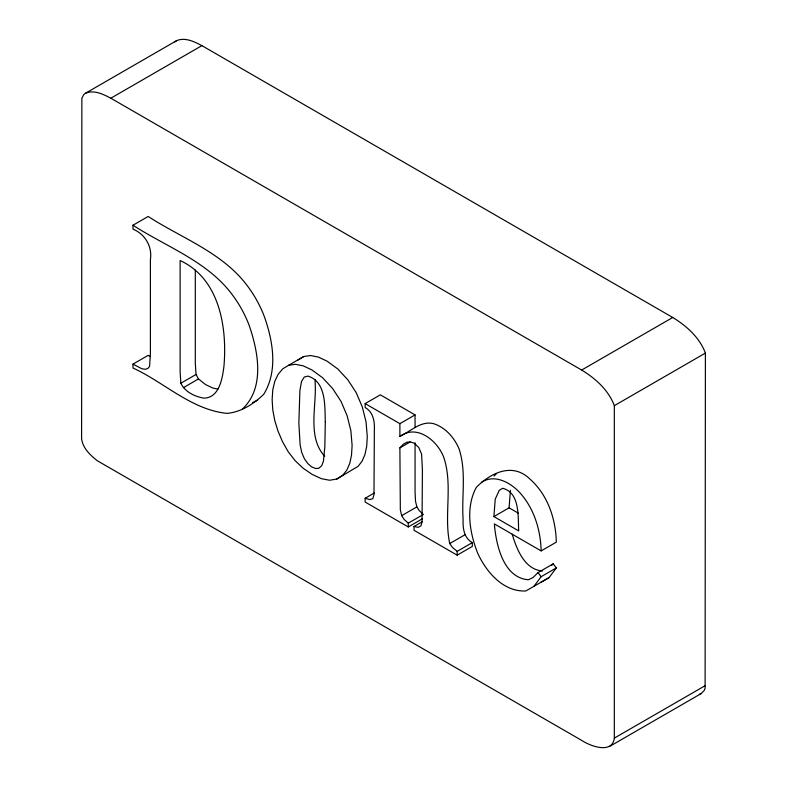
<?xml version="1.0" encoding="UTF-8"?>
<svg xmlns="http://www.w3.org/2000/svg" width="787" height="787" viewBox="0 0 787 787"><rect width="100%" height="100%" fill="white"/><g stroke="black" fill="none" stroke-linecap="round" stroke-linejoin="round"><path stroke-width="1.18" d="M510.429 490.331L509.081 507.822L493.902 516.577L495.249 499.086L499.283 490.311L502.726 488.274C520.217 492.8 517.885 517 518.702 530.9L493.902 516.577M85.517 93.24C94.007 89.6 103.313 94.243 110.829 98.218L581.662 370.047C595.493 378.468 608.567 390.145 614.332 405.659L614.332 738.108C612.286 754.349 590.378 746.204 581.662 740.38L97.303 460.739C90.23 455.201 82.743 448.098 81.602 438.723L81.858 98.237L83.825 94.519L85.517 93.24L176.583 40.658C185.073 37.028 194.379 41.672 201.895 45.636L672.728 317.476C686.559 325.897 699.633 337.574 705.398 353.088L705.113 688.163L704.276 690.425L701.001 693.681L609.935 746.253M315.479 379.491L315.075 381.754C317.043 405.354 306.802 436.736 324.687 456.263M533.842 586.433L541.141 576.704L556.32 567.939L553.212 563.836L538.042 572.602L533.094 577.491L528.461 579.753C503.267 577.933 496.017 544.506 494.364 523.896L541.141 550.91L556.32 542.145C555.779 518.849 547.703 494.689 529.838 478.978C512.573 462.166 490.842 472.761 476.322 487.34C465.392 507.536 469.593 532.622 477.67 553.123C486.209 571.962 503.346 592.08 525.814 590.968L549.021 577.668L556.32 567.939M408.276 526.956L408.276 523.158L404.213 519.528L401.665 515.662L400.337 509.917L399.885 447.872L403.328 444.202L406.909 442.215L410.627 441.93L414.474 443.347L418.812 447.587L421.586 454.089L422.412 469.829L422.048 521.899L420.956 525.844L418.172 527.349L414.021 526.483L414.021 530.271L457.158 555.169L472.328 546.414L472.328 542.617C463.966 538.033 462.726 528.234 463.12 519.617C461.448 496.095 466.681 471.324 458.929 448.551C454.119 437.503 445.57 427.646 433.893 423.75C420.986 420.258 410.657 431.463 399.885 436.401L399.885 423.662L365.148 403.603L365.148 407.499C373.353 412.113 374.799 421.704 374.356 430.292L373.973 494.777L372.802 498.683L369.752 499.607L365.148 498.26L365.148 502.047L408.276 526.956L422.442 518.771M494.02 476.076L496.538 473.567M551.569 565.469L553.212 563.836M242.494 408.974C265.18 387.588 258.195 351.346 249.017 324.972A73.093 42.203 60 0 0 231.742 294.013C207.02 261.225 166.372 246.833 132.983 225.23L132.983 229.125C145.152 234.182 152.403 246.479 150.396 259.72L150.396 353.638L149.579 366.437L147.828 368.444L145.339 369.3L141.837 368.739L132.983 364.115L132.983 368.011C164.296 382.374 191.595 409.958 227.128 413.372C241.038 412.132 253.867 403.82 263.714 394.326C278.155 370.805 273.02 340.86 264.196 316.207A73.093 42.203 60 0 0 246.921 285.248C222.2 252.46 181.551 238.077 148.163 216.464L132.983 225.23M174.891 41.947L176.583 40.658M336.806 479.037L342.896 475.092L346.929 469.937L349.802 463.268L351.533 455.063L352.104 445.353L350.864 430.686L347.136 415.733L341.017 401.38L332.596 388.493L322.631 377.76L311.888 369.91L303.133 365.827L295.351 364.292L288.563 365.296L282.759 368.828L278.106 374.356L274.791 381.321L272.794 389.742L272.135 399.599L272.784 409.929L274.732 420.396L277.978 430.991L282.533 441.714L288.278 451.856L295.135 460.68L303.093 468.206L312.164 474.413L321.44 478.703L329.655 480.247L336.806 479.037L358.075 466.337L362.099 461.182L364.981 454.502L366.703 446.308L367.283 436.588L366.044 421.921L362.315 406.977L356.196 392.624L347.765 379.728L337.81 369.005L327.067 361.144L318.302 357.072L310.531 355.527L303.743 356.531L288.563 365.296M297.939 360.062L303.743 356.531M110.829 98.218L201.895 45.636M132.983 364.115L148.163 355.35L150.209 356.541M180.853 383.23L180.125 371.956L180.125 260.556C219.642 278.716 227.305 327.52 223.941 366.339C222.406 378.331 219.416 397.937 203.853 398.143C194.763 396.599 184.906 391.936 180.853 383.23L196.032 374.464L195.304 363.2L195.304 270.157M183.312 387.706L198.491 378.94L205.604 384.627L212.775 388.011L217.989 389.152M365.148 403.603L380.328 394.838L415.064 414.897L415.064 427.636M399.885 423.662L415.064 414.897M399.885 447.872L410.007 442.038M581.662 370.047L672.728 317.476M365.148 498.26L374.248 493.006M401.665 515.662L416.844 506.897L415.506 501.152L415.064 491.865L415.064 442.796M408.276 523.158L423.455 514.403M614.332 405.659L705.398 353.088M414.021 526.483L422.117 521.811M457.158 555.169L457.158 551.382L452.466 547.427L449.721 543.561L464.901 534.796M457.158 551.382L472.328 542.617M614.332 738.108L705.398 685.536M540.994 582.213L549.021 577.668M399.885 436.401C416.953 423.701 437.631 440.848 443.75 457.316C453.096 485.077 443.73 515.298 449.721 543.561M481.369 482.333C494.738 473.489 511.196 482.893 520.492 493.41C534.294 509.199 540.639 530.192 541.141 550.91M252.558 402.57L257.674 400.209M699.407 694.301L701.001 693.681M542.459 570.978C524.585 569.65 516.646 549.119 512.199 534.206M509.081 507.822L518.377 513.193M422.639 513.675L419.382 510.763L416.844 506.897M538.042 572.602L541.141 576.704M196.032 374.464L198.491 378.94M325.297 421.655L324.844 446.721L323.477 461.034L321.696 465.727L318.735 468.304L315.656 468.501L311.888 466.986L307.924 463.72L304.412 458.772L301.706 452.417L300.132 444.93L298.853 423.131L299.896 390.519L301.519 381.479L304.274 377.042L307.933 376.107C326.418 381.764 324.726 406.348 325.297 421.655"/></g></svg>
